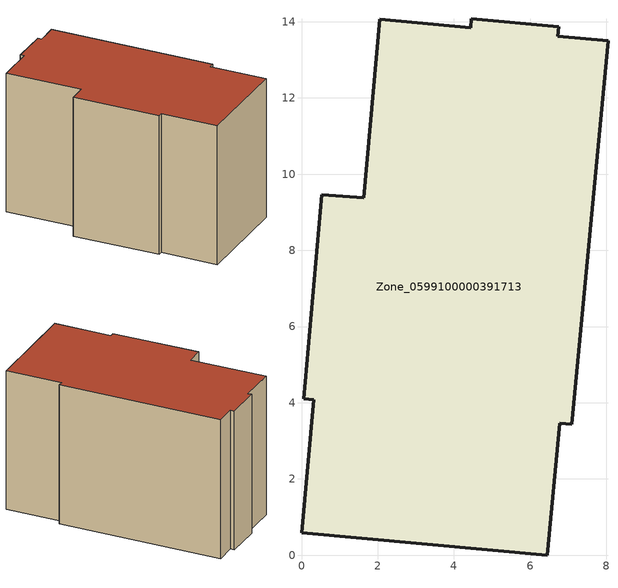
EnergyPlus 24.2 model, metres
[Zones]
Zone_0599100000391713
 floor ground (C_G): 6.77,3.46 6.45,0 0,0.58 0.32,4.08 0.06,4.1 0.53,9.46 1.64,9.38 2.06,14.06 4.44,13.84 4.46,14.08 6.75,13.86 6.73,13.62 8.04,13.51 7.09,3.44 z0
 wall outside (C_F): 6.73,13.62 6.75,13.86 4.46,14.08 4.44,13.84 2.06,14.06 1.64,9.38 0.53,9.46 0.06,4.1 0.32,4.08 0,0.58 6.45,0 6.77,3.46 7.09,3.44 8.04,13.51 6.73,13.62 z0:8.82
 roof outside (C_R): 7.09,3.44 8.04,13.51 6.73,13.62 6.75,13.86 4.46,14.08 4.44,13.84 2.06,14.06 1.64,9.38 0.53,9.46 0.06,4.1 0.32,4.08 0,0.58 6.45,0 6.77,3.46 z8.82
[BUILDING]
Pand.0599100000391713: North Axis=0; Terrain=City; Loads Convergence Tolerance Value=0.04; Temperature Convergence Tolerance Value=0.4; Solar Distribution=FullExterior; Maximum Number of Warmup Days=25; Minimum Number of Warmup Days=1
[Site:Location]
Rotterdam.The.Hague.AP_ZH_NLD Design_Conditions: Latitude=51.96; Longitude=4.45; Time Zone=1; Elevation=-4.5
[SITE:GROUNDTEMPERATURE:BUILDINGSURFACE]
18, 18, 18, 18, 18, 18, 18, 18, 18, 18, 18, 18
[MATERIAL] Thermal Absorptance=0.9; Solar Absorptance=0.7; Visible Absorptance=0.7
Name | Roughness | Thickness | Conductivity | Density | Specific Heat
G.TC.1992-2005 | MediumSmooth | 0.15 | 0.06 | 540 | 1210
F.TC.1992-2005 | Rough | 0.3 | 0.12 | 1920 | 840
R.TC.1992-2005 | MediumRough | 0.2 | 0.08 | 1500 | 1000
[CONSTRUCTION]
C_G: G.TC.1992-2005
C_F: F.TC.1992-2005
C_R: R.TC.1992-2005
[ZONE]
Zone_0599100000391713: Type=1; Multiplier=1; Ceiling Height=Autocalculate; Volume=Autocalculate; Floor Area=autocalculate; Part of Total Floor Area=Yes
[ZONEINFILTRATION:DESIGNFLOWRATE]
Infil_Zone_0599100000391713: Zone or ZoneList or Space or SpaceList=Zone_0599100000391713; Schedule=AlwaysOn; Design Flow Rate Calculation Method=Flow/Area; Flow Rate per Floor Area=0.0015; Constant Term Coefficient=1; Temperature Term Coefficient=0; Velocity Term Coefficient=0; Velocity Squared Term Coefficient=0
[HVACTEMPLATE:ZONE:IDEALLOADSAIRSYSTEM]
Zone_0599100000391713: Maximum Heating Supply Air Temperature=50; Minimum Cooling Supply Air Temperature=13; Maximum Heating Supply Air Humidity Ratio=0.0156; Minimum Cooling Supply Air Humidity Ratio=0.0077; Heating Limit=NoLimit; Cooling Limit=NoLimit; Dehumidification Control Type=ConstantSensibleHeatRatio; Cooling Sensible Heat Ratio=0.7; Dehumidification Setpoint=60; Humidification Control Type=None; Humidification Setpoint=30; Outdoor Air Method=None; Outdoor Air Flow Rate per Person=0.00944; Outdoor Air Flow Rate per Zone Floor Area=0; Outdoor Air Flow Rate per Zone=0; Demand Controlled Ventilation Type=None; Outdoor Air Economizer Type=NoEconomizer; Heat Recovery Type=None; Sensible Heat Recovery Effectiveness=0.7; Latent Heat Recovery Effectiveness=0.65
[ZONECONTROL:THERMOSTAT]
ThermostatControl_Zone_0599100000391713: Zone or ZoneList=Zone_0599100000391713; Control Type Schedule=DualSetpointControlType; Control 1=Thermostat_Zone_0599100000391713; Temperature Difference Between Cutout And Setpoint=0
[THERMOSTATSETPOINT:DUALSETPOINT]
Thermostat_Zone_0599100000391713: Heating Setpoint Temperature Schedule=HeatingSetpoint_Zone_0599100000391713; Cooling Setpoint Temperature Schedule=CoolingSetpoint_Zone_0599100000391713
[SCHEDULE:COMPACT]
HeatingSetpoint_Zone_0599100000391713: Through: 12/31, For: AllDays, Until: 24:00, 21
CoolingSetpoint_Zone_0599100000391713: Through: 12/31, For: AllDays, Until: 24:00, 24
DualSetpointControlType: Through: 12/31, For: AllDays, Until: 24:00, 4
AlwaysOn: Through: 12/31, For: AllDays, Until: 24:00, 1
